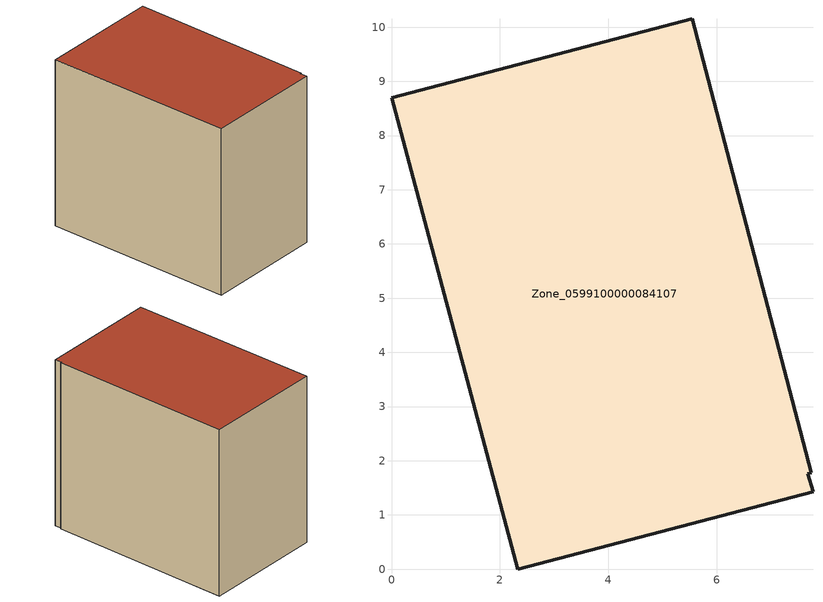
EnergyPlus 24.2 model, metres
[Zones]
Zone_0599100000084107
 floor ground (C_G): 7.74,1.78 7.68,1.76 7.78,1.43 2.33,0 0,8.7 5.55,10.15 z0
 wall outside (C_F): 7.74,1.78 5.55,10.15 0,8.7 2.33,0 7.78,1.43 7.68,1.76 7.74,1.78 z0:8.1
 roof outside (C_R): 7.68,1.76 7.74,1.78 5.55,10.15 0,8.7 2.33,0 7.78,1.43 z8.1
[BUILDING]
Pand.0599100000084107: North Axis=0; Terrain=City; Loads Convergence Tolerance Value=0.04; Temperature Convergence Tolerance Value=0.4; Solar Distribution=FullExterior; Maximum Number of Warmup Days=25; Minimum Number of Warmup Days=1
[Site:Location]
Rotterdam.The.Hague.AP_ZH_NLD Design_Conditions: Latitude=51.96; Longitude=4.45; Time Zone=1; Elevation=-4.5
[SITE:GROUNDTEMPERATURE:BUILDINGSURFACE]
18, 18, 18, 18, 18, 18, 18, 18, 18, 18, 18, 18
[MATERIAL] Thermal Absorptance=0.9; Solar Absorptance=0.7; Visible Absorptance=0.7
Name | Roughness | Thickness | Conductivity | Density | Specific Heat
G.TC.1975-1991 | MediumSmooth | 0.15 | 0.288461 | 540 | 1210
F.TC.1975-1991 | Rough | 0.3 | 0.230769 | 1920 | 840
R.TC.1975-1991 | MediumRough | 0.2 | 0.153846 | 1500 | 1000
[CONSTRUCTION]
C_G: G.TC.1975-1991
C_F: F.TC.1975-1991
C_R: R.TC.1975-1991
[ZONE]
Zone_0599100000084107: Type=1; Multiplier=1; Ceiling Height=Autocalculate; Volume=Autocalculate; Floor Area=autocalculate; Part of Total Floor Area=Yes
[ZONEINFILTRATION:DESIGNFLOWRATE]
Infil_Zone_0599100000084107: Zone or ZoneList or Space or SpaceList=Zone_0599100000084107; Schedule=AlwaysOn; Design Flow Rate Calculation Method=Flow/Area; Flow Rate per Floor Area=0.003; Constant Term Coefficient=1; Temperature Term Coefficient=0; Velocity Term Coefficient=0; Velocity Squared Term Coefficient=0
[HVACTEMPLATE:ZONE:IDEALLOADSAIRSYSTEM]
Zone_0599100000084107: Maximum Heating Supply Air Temperature=50; Minimum Cooling Supply Air Temperature=13; Maximum Heating Supply Air Humidity Ratio=0.0156; Minimum Cooling Supply Air Humidity Ratio=0.0077; Heating Limit=NoLimit; Cooling Limit=NoLimit; Dehumidification Control Type=ConstantSensibleHeatRatio; Cooling Sensible Heat Ratio=0.7; Dehumidification Setpoint=60; Humidification Control Type=None; Humidification Setpoint=30; Outdoor Air Method=None; Outdoor Air Flow Rate per Person=0.00944; Outdoor Air Flow Rate per Zone Floor Area=0; Outdoor Air Flow Rate per Zone=0; Demand Controlled Ventilation Type=None; Outdoor Air Economizer Type=NoEconomizer; Heat Recovery Type=None; Sensible Heat Recovery Effectiveness=0.7; Latent Heat Recovery Effectiveness=0.65
[ZONECONTROL:THERMOSTAT]
ThermostatControl_Zone_0599100000084107: Zone or ZoneList=Zone_0599100000084107; Control Type Schedule=DualSetpointControlType; Control 1=Thermostat_Zone_0599100000084107; Temperature Difference Between Cutout And Setpoint=0
[THERMOSTATSETPOINT:DUALSETPOINT]
Thermostat_Zone_0599100000084107: Heating Setpoint Temperature Schedule=HeatingSetpoint_Zone_0599100000084107; Cooling Setpoint Temperature Schedule=CoolingSetpoint_Zone_0599100000084107
[SCHEDULE:COMPACT]
HeatingSetpoint_Zone_0599100000084107: Through: 12/31, For: AllDays, Until: 24:00, 21
CoolingSetpoint_Zone_0599100000084107: Through: 12/31, For: AllDays, Until: 24:00, 24
DualSetpointControlType: Through: 12/31, For: AllDays, Until: 24:00, 4
AlwaysOn: Through: 12/31, For: AllDays, Until: 24:00, 1
